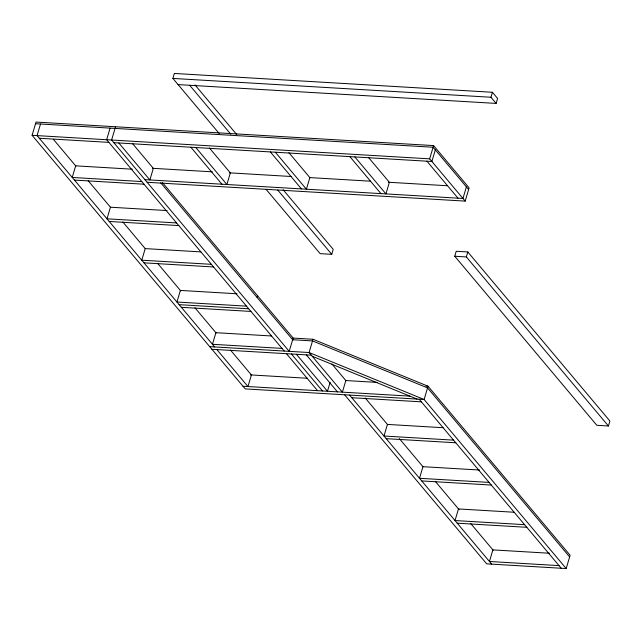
<?xml version="1.0" encoding="UTF-8"?>
<svg xmlns="http://www.w3.org/2000/svg" width="642" height="642" viewBox="0 0 642 642"><rect width="100%" height="100%" fill="white"/><g stroke="black" fill="none" stroke-linecap="round" stroke-linejoin="round"><path stroke-width="0.96" d="M115.544 126.763L111.612 140.028L289.213 351.343L293.137 338.085L313.015 339.257L428.045 386.227L570.128 555.282L566.196 568.547L424.121 399.493L245.22 388.9L32.1 135.318L36.024 122.06L433.591 145.582L469.109 187.849L465.185 201.106L147.13 182.288M40.51 124.01L37.067 135.614L214.669 346.937M110.079 128.127L106.644 139.731L284.237 351.054M219.219 133.544L172.891 78.428L174.367 73.453L492.414 92.271L497.598 98.435L496.122 103.41L178.075 84.592M257.129 297.479L257.619 295.818M266.149 189.39L320.149 253.646L331.745 254.328L333.222 249.361L283.074 189.695M313.015 339.257L309.091 352.522L342.387 392.142L345.829 380.537L331.874 363.934M330.124 382.335L327.476 391.259L296.403 354.28M465.185 201.106L429.667 158.847L433.591 145.582M435.324 149.883L431.881 161.487L113.835 142.668M496.122 103.41L490.945 97.247L492.414 92.271M466.397 186.862L462.962 198.466L144.915 179.648M454.753 256.246L456.229 251.271L467.825 251.961L609.9 421.016L608.423 425.991L596.835 425.301L454.753 256.246L466.349 256.928L608.423 425.991M466.349 256.928L467.825 251.961M172.891 78.428L490.945 97.247M35.535 123.713L433.101 147.243L468.62 189.51M32.1 135.318L429.667 158.847M39.29 138.255L108.859 142.372M152.347 168.284L212.358 171.831M229.363 172.834L291.372 176.51M309.372 177.569L370.386 181.18M388.386 182.248L447.394 185.739M132.316 169.199L75.668 165.845L72.233 177.449L141.802 181.566M74.448 180.089L144.025 184.206M167.089 210.568L110.432 207.214L106.997 218.818L176.574 222.935M109.22 221.466L178.789 225.583M200.874 251.897L145.212 248.598L141.778 260.203L211.354 264.319M144.001 262.843L213.569 266.96M237.018 293.779L180.362 290.425L176.927 302.029L246.504 306.146M179.15 304.669L248.719 308.786M181.365 307.309L250.942 311.426M271.542 335.983L215.889 332.684L212.446 344.289L282.023 348.405M292.648 339.738L312.526 340.918L427.556 387.888L569.639 556.943M209.701 346.64L309.091 352.522L424.121 399.493L428.045 386.227L426.063 386.115M211.916 349.28L311.306 355.162M250.436 374.896L307.398 378.266M345.38 380.513L377.36 382.407M242.997 386.259L409.901 396.138M351.8 397.719L421.369 401.836M443.084 427.716L387.423 424.418L383.988 436.022L453.557 440.139M386.211 438.663L455.78 442.779M479.598 470.032L422.942 466.686L419.507 478.29L489.084 482.407M421.73 480.93L491.299 485.047M514.122 512.244L458.46 508.946L455.026 520.55L524.602 524.666M457.248 523.19L526.817 527.307M549.528 553.243L492.871 549.889L489.437 561.493L559.013 565.61M566.196 568.547L486.684 563.845L344.61 394.782M312.229 356.254L417.091 399.075M426.914 161.19L457.995 198.177M368.444 157.402L389.373 182.304L385.938 193.908L354.857 156.929M349.882 156.632L380.963 193.619M288.932 152.7L309.861 177.601L306.419 189.205L275.346 152.226M270.37 151.929L301.451 188.909M194.999 84.896L236.786 134.619M189.671 85.274L230.815 134.234M277.745 190.072L331.745 254.328M209.412 147.989L230.35 172.899L226.907 184.503L195.826 147.516M419.154 399.196L561.228 568.25M190.859 147.227L221.939 184.206M365.226 398.008L387.728 424.779M399.3 438.55L423.086 466.854M435.308 481.388L459.094 509.692M470.666 523.463L493.168 550.234M349.577 395.079L491.66 564.133M132.388 143.431L153.318 168.34L149.883 179.945L118.802 142.957M162.474 182.609L293.458 338.462M306.338 354.865L337.419 391.853M160.693 182.737L292.969 340.124M291.428 353.983L322.509 390.97M286.46 353.694L317.541 390.673M53.374 139.322L75.9 166.118M88.123 180.667L110.649 207.462M122.871 222.012L145.389 248.815M157.619 263.356L180.787 290.922M194.943 307.767L216.177 333.029M230.47 350.05L251.407 374.952L247.964 386.556L216.884 349.577"/></g></svg>
